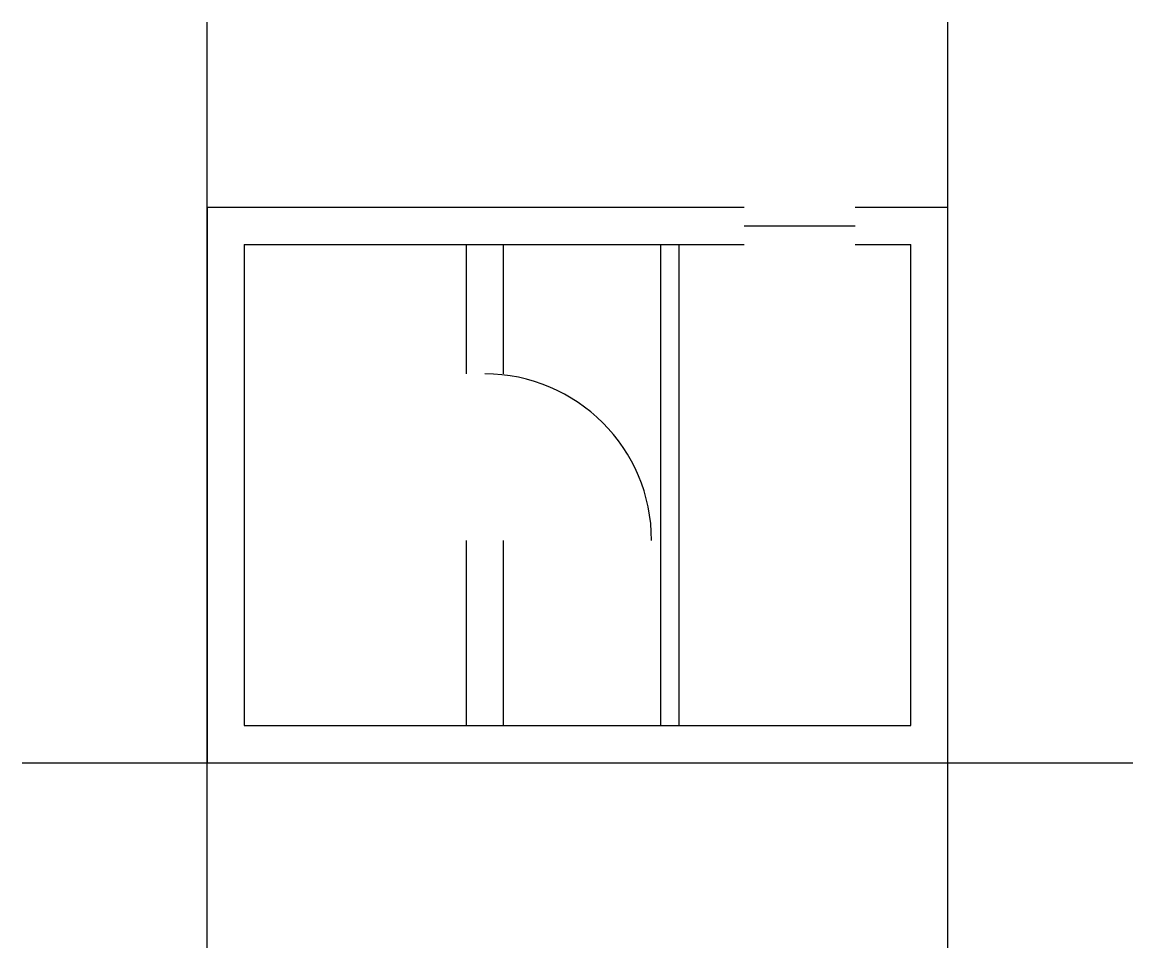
# Model space of a CAD drawing. Header units: millimetres. Extents: x 11500 to 17500, y -9200 to -4200.
import ezdxf

# ---------------------------------------------------------------- set-up
doc = ezdxf.new("R2010")
doc.units = ezdxf.units.MM

msp = doc.modelspace()

# ---------------------------------------------------------------- linework, layer by layer
at = {"layer": 'DOORS'}
msp.add_arc((14000, -7000), 900, 0, 90, dxfattribs=at)
at = {"layer": 'GRID'}
for p, q in [((12500, -9200), (12500, -4200)), ((16500, -9200), (16500, -4200)), ((11500, -8200), (17500, -8200))]:
    msp.add_line(p, q, dxfattribs=at)
at = {"layer": 'WALLS'}
for p, q in [((12500, -5200), (12500, -8200)), ((12500, -5200), (15400, -5200)), ((16000, -5200), (16500, -5200)), ((16500, -8200), (16500, -5200)), ((15400, -5300), (16000, -5300)), ((12700, -5400), (12700, -8000)), ((12700, -5400), (15400, -5400)), ((13900, -6100), (13900, -5400)), ((14100, -6100), (14100, -5400)), ((14950, -8000), (14950, -5400)), ((15050, -8000), (15050, -5400)), ((16000, -5400), (16300, -5400)), ((16300, -8000), (16300, -5400)), ((13900, -8000), (13900, -7000)), ((14100, -8000), (14100, -7000)), ((12700, -8000), (16300, -8000)), ((12500, -8200), (16500, -8200))]:
    msp.add_line(p, q, dxfattribs=at)

doc.saveas('drawing.dxf')
